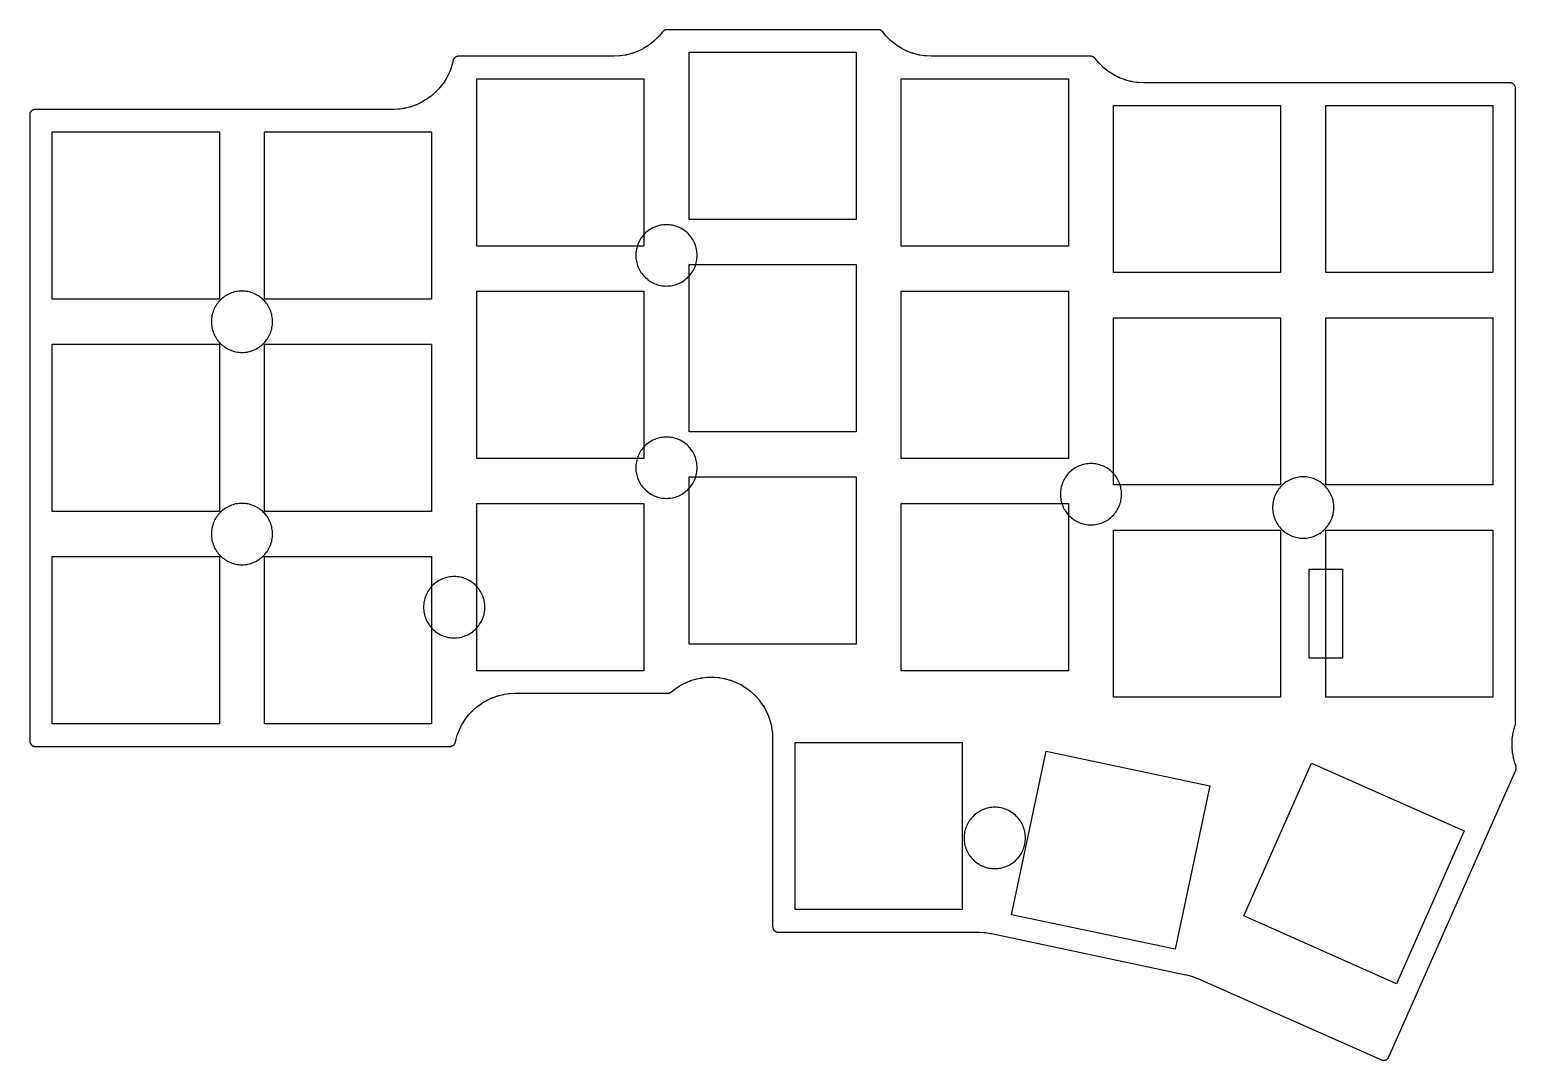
# Model space of a CAD drawing. Header units: millimetres. Extents: x 12 to 145, y -129 to -36.
import ezdxf

# ---------------------------------------------------------------- set-up
doc = ezdxf.new("R2010")
doc.units = ezdxf.units.MM
doc.layers.add('CUTOUTS', color=2, linetype='Continuous')
doc.layers.add('OUTLINE', color=1, linetype='Continuous')

msp = doc.modelspace()

# ---------------------------------------------------------------- linework, layer by layer
at = {"layer": 'CUTOUTS'}
for points in [[(86.06, -38.21), (86.06, -53.21), (71.06, -53.21), (71.06, -38.21), (86.06, -38.21)], [(67.01, -40.59), (67.01, -55.59), (52.01, -55.59), (52.01, -40.59), (67.01, -40.59)], [(105.11, -40.59), (105.11, -55.59), (90.11, -55.59), (90.11, -40.59), (105.11, -40.59)], [(124.16, -42.98), (124.16, -57.98), (109.16, -57.98), (109.16, -42.98), (124.16, -42.98)], [(143.21, -42.98), (143.21, -57.98), (128.21, -57.98), (128.21, -42.98), (143.21, -42.98)], [(28.91, -45.36), (28.91, -60.36), (13.91, -60.36), (13.91, -45.36), (28.91, -45.36)], [(47.96, -45.36), (47.96, -60.36), (32.96, -60.36), (32.96, -45.36), (47.96, -45.36)], [(71.79, -56.43), (71.78, -56.29), (71.77, -56.16), (71.76, -56.02), (71.73, -55.89), (71.71, -55.76), (71.67, -55.63), (71.63, -55.5), (71.58, -55.38), (71.52, -55.25), (71.46, -55.13), (71.4, -55.01), (71.32, -54.9), (71.25, -54.79), (71.16, -54.68), (71.08, -54.58), (70.98, -54.48), (70.88, -54.39), (70.78, -54.3), (70.68, -54.22), (70.57, -54.14), (70.45, -54.07), (70.33, -54), (70.21, -53.94), (70.09, -53.89), (69.96, -53.84), (69.84, -53.8), (69.71, -53.76), (69.57, -53.73), (69.44, -53.71), (69.31, -53.69), (69.17, -53.68), (69.04, -53.68), (68.9, -53.68), (68.77, -53.69), (68.63, -53.71), (68.5, -53.73), (68.37, -53.76), (68.24, -53.8), (68.11, -53.84), (67.99, -53.89), (67.86, -53.94), (67.74, -54), (67.62, -54.07), (67.51, -54.14), (67.4, -54.22), (67.29, -54.3), (67.19, -54.39), (67.09, -54.48), (67, -54.58), (66.91, -54.68), (66.83, -54.79), (66.75, -54.9), (66.68, -55.01), (66.61, -55.13), (66.55, -55.25), (66.5, -55.38), (66.45, -55.5), (66.41, -55.63), (66.37, -55.76), (66.34, -55.89), (66.32, -56.02), (66.3, -56.16), (66.29, -56.29), (66.29, -56.43), (66.29, -56.56), (66.3, -56.7), (66.32, -56.83), (66.34, -56.96), (66.37, -57.1), (66.41, -57.23), (66.45, -57.35), (66.5, -57.48), (66.55, -57.6), (66.61, -57.72), (66.68, -57.84), (66.75, -57.96), (66.83, -58.07), (66.91, -58.17), (67, -58.27), (67.09, -58.37), (67.19, -58.47), (67.29, -58.55), (67.4, -58.64), (67.51, -58.71), (67.62, -58.79), (67.74, -58.85), (67.86, -58.91), (67.99, -58.97), (68.11, -59.02), (68.24, -59.06), (68.37, -59.1), (68.5, -59.13), (68.63, -59.15), (68.77, -59.16), (68.9, -59.17), (69.04, -59.18), (69.17, -59.17), (69.31, -59.16), (69.44, -59.15), (69.57, -59.13), (69.71, -59.1), (69.84, -59.06), (69.96, -59.02), (70.09, -58.97), (70.21, -58.91), (70.33, -58.85), (70.45, -58.79), (70.57, -58.71), (70.68, -58.64), (70.78, -58.55), (70.88, -58.47), (70.98, -58.37), (71.08, -58.27), (71.16, -58.17), (71.25, -58.07), (71.32, -57.96), (71.4, -57.84), (71.46, -57.72), (71.52, -57.6), (71.58, -57.48), (71.63, -57.35), (71.67, -57.23), (71.71, -57.1), (71.73, -56.96), (71.76, -56.83), (71.77, -56.7), (71.78, -56.56), (71.79, -56.43)], [(86.06, -57.26), (86.06, -72.26), (71.06, -72.26), (71.06, -57.26), (86.06, -57.26)], [(33.69, -62.38), (33.68, -62.25), (33.67, -62.11), (33.66, -61.98), (33.63, -61.84), (33.61, -61.71), (33.57, -61.58), (33.53, -61.45), (33.48, -61.33), (33.42, -61.21), (33.36, -61.08), (33.3, -60.97), (33.22, -60.85), (33.15, -60.74), (33.06, -60.64), (32.98, -60.53), (32.88, -60.44), (32.78, -60.34), (32.68, -60.26), (32.58, -60.17), (32.47, -60.09), (32.35, -60.02), (32.23, -59.96), (32.11, -59.9), (31.99, -59.84), (31.86, -59.79), (31.74, -59.75), (31.61, -59.71), (31.47, -59.68), (31.34, -59.66), (31.21, -59.64), (31.07, -59.63), (30.94, -59.63), (30.8, -59.63), (30.67, -59.64), (30.53, -59.66), (30.4, -59.68), (30.27, -59.71), (30.14, -59.75), (30.01, -59.79), (29.89, -59.84), (29.76, -59.9), (29.64, -59.96), (29.52, -60.02), (29.41, -60.09), (29.3, -60.17), (29.19, -60.26), (29.09, -60.34), (28.99, -60.44), (28.9, -60.53), (28.81, -60.64), (28.73, -60.74), (28.65, -60.85), (28.58, -60.97), (28.51, -61.08), (28.45, -61.21), (28.4, -61.33), (28.35, -61.45), (28.31, -61.58), (28.27, -61.71), (28.24, -61.84), (28.22, -61.98), (28.2, -62.11), (28.19, -62.25), (28.19, -62.38), (28.19, -62.52), (28.2, -62.65), (28.22, -62.78), (28.24, -62.92), (28.27, -63.05), (28.31, -63.18), (28.35, -63.31), (28.4, -63.43), (28.45, -63.56), (28.51, -63.68), (28.58, -63.8), (28.65, -63.91), (28.73, -64.02), (28.81, -64.13), (28.9, -64.23), (28.99, -64.33), (29.09, -64.42), (29.19, -64.51), (29.3, -64.59), (29.41, -64.67), (29.52, -64.74), (29.64, -64.81), (29.76, -64.87), (29.89, -64.92), (30.01, -64.97), (30.14, -65.01), (30.27, -65.05), (30.4, -65.08), (30.53, -65.1), (30.67, -65.12), (30.8, -65.13), (30.94, -65.13), (31.07, -65.13), (31.21, -65.12), (31.34, -65.1), (31.47, -65.08), (31.61, -65.05), (31.74, -65.01), (31.86, -64.97), (31.99, -64.92), (32.11, -64.87), (32.23, -64.81), (32.35, -64.74), (32.47, -64.67), (32.58, -64.59), (32.68, -64.51), (32.78, -64.42), (32.88, -64.33), (32.98, -64.23), (33.06, -64.13), (33.15, -64.02), (33.22, -63.91), (33.3, -63.8), (33.36, -63.68), (33.42, -63.56), (33.48, -63.43), (33.53, -63.31), (33.57, -63.18), (33.61, -63.05), (33.63, -62.92), (33.66, -62.78), (33.67, -62.65), (33.68, -62.52), (33.69, -62.38)], [(67.01, -59.64), (67.01, -74.64), (52.01, -74.64), (52.01, -59.64), (67.01, -59.64)], [(105.11, -59.64), (105.11, -74.64), (90.11, -74.64), (90.11, -59.64), (105.11, -59.64)], [(124.16, -62.03), (124.16, -77.03), (109.16, -77.03), (109.16, -62.03), (124.16, -62.03)], [(143.21, -62.03), (143.21, -77.03), (128.21, -77.03), (128.21, -62.03), (143.21, -62.03)], [(28.91, -64.41), (28.91, -79.41), (13.91, -79.41), (13.91, -64.41), (28.91, -64.41)], [(47.96, -64.41), (47.96, -79.41), (32.96, -79.41), (32.96, -64.41), (47.96, -64.41)], [(71.79, -75.48), (71.78, -75.34), (71.77, -75.21), (71.76, -75.07), (71.73, -74.94), (71.71, -74.81), (71.67, -74.68), (71.63, -74.55), (71.58, -74.43), (71.52, -74.3), (71.46, -74.18), (71.4, -74.06), (71.32, -73.95), (71.25, -73.84), (71.16, -73.73), (71.08, -73.63), (70.98, -73.53), (70.88, -73.44), (70.78, -73.35), (70.68, -73.27), (70.57, -73.19), (70.45, -73.12), (70.33, -73.05), (70.21, -72.99), (70.09, -72.94), (69.96, -72.89), (69.84, -72.85), (69.71, -72.81), (69.57, -72.78), (69.44, -72.76), (69.31, -72.74), (69.17, -72.73), (69.04, -72.73), (68.9, -72.73), (68.77, -72.74), (68.63, -72.76), (68.5, -72.78), (68.37, -72.81), (68.24, -72.85), (68.11, -72.89), (67.99, -72.94), (67.86, -72.99), (67.74, -73.05), (67.62, -73.12), (67.51, -73.19), (67.4, -73.27), (67.29, -73.35), (67.19, -73.44), (67.09, -73.53), (67, -73.63), (66.91, -73.73), (66.83, -73.84), (66.75, -73.95), (66.68, -74.06), (66.61, -74.18), (66.55, -74.3), (66.5, -74.43), (66.45, -74.55), (66.41, -74.68), (66.37, -74.81), (66.34, -74.94), (66.32, -75.07), (66.3, -75.21), (66.29, -75.34), (66.29, -75.48), (66.29, -75.61), (66.3, -75.75), (66.32, -75.88), (66.34, -76.01), (66.37, -76.15), (66.41, -76.28), (66.45, -76.4), (66.5, -76.53), (66.55, -76.65), (66.61, -76.77), (66.68, -76.89), (66.75, -77.01), (66.83, -77.12), (66.91, -77.22), (67, -77.32), (67.09, -77.42), (67.19, -77.52), (67.29, -77.6), (67.4, -77.69), (67.51, -77.76), (67.62, -77.84), (67.74, -77.9), (67.86, -77.96), (67.99, -78.02), (68.11, -78.07), (68.24, -78.11), (68.37, -78.15), (68.5, -78.18), (68.63, -78.2), (68.77, -78.21), (68.9, -78.22), (69.04, -78.23), (69.17, -78.22), (69.31, -78.21), (69.44, -78.2), (69.57, -78.18), (69.71, -78.15), (69.84, -78.11), (69.96, -78.07), (70.09, -78.02), (70.21, -77.96), (70.33, -77.9), (70.45, -77.84), (70.57, -77.76), (70.68, -77.69), (70.78, -77.6), (70.88, -77.52), (70.98, -77.42), (71.08, -77.32), (71.16, -77.22), (71.25, -77.12), (71.32, -77.01), (71.4, -76.89), (71.46, -76.77), (71.52, -76.65), (71.58, -76.53), (71.63, -76.4), (71.67, -76.28), (71.71, -76.15), (71.73, -76.01), (71.76, -75.88), (71.77, -75.75), (71.78, -75.61), (71.79, -75.48)], [(109.89, -77.86), (109.88, -77.72), (109.87, -77.59), (109.86, -77.46), (109.83, -77.32), (109.81, -77.19), (109.77, -77.06), (109.73, -76.93), (109.68, -76.81), (109.62, -76.68), (109.56, -76.56), (109.5, -76.45), (109.42, -76.33), (109.35, -76.22), (109.26, -76.11), (109.18, -76.01), (109.08, -75.91), (108.98, -75.82), (108.88, -75.73), (108.78, -75.65), (108.67, -75.57), (108.55, -75.5), (108.43, -75.43), (108.31, -75.37), (108.19, -75.32), (108.06, -75.27), (107.94, -75.23), (107.81, -75.19), (107.67, -75.16), (107.54, -75.14), (107.41, -75.12), (107.27, -75.11), (107.14, -75.11), (107, -75.11), (106.87, -75.12), (106.73, -75.14), (106.6, -75.16), (106.47, -75.19), (106.34, -75.23), (106.21, -75.27), (106.09, -75.32), (105.96, -75.37), (105.84, -75.43), (105.72, -75.5), (105.61, -75.57), (105.5, -75.65), (105.39, -75.73), (105.29, -75.82), (105.19, -75.91), (105.1, -76.01), (105.01, -76.11), (104.93, -76.22), (104.85, -76.33), (104.78, -76.45), (104.71, -76.56), (104.65, -76.68), (104.6, -76.81), (104.55, -76.93), (104.51, -77.06), (104.47, -77.19), (104.44, -77.32), (104.42, -77.46), (104.4, -77.59), (104.39, -77.72), (104.39, -77.86), (104.39, -77.99), (104.4, -78.13), (104.42, -78.26), (104.44, -78.4), (104.47, -78.53), (104.51, -78.66), (104.55, -78.79), (104.6, -78.91), (104.65, -79.04), (104.71, -79.16), (104.78, -79.27), (104.85, -79.39), (104.93, -79.5), (105.01, -79.6), (105.1, -79.71), (105.19, -79.8), (105.29, -79.9), (105.39, -79.99), (105.5, -80.07), (105.61, -80.15), (105.72, -80.22), (105.84, -80.28), (105.96, -80.35), (106.09, -80.4), (106.21, -80.45), (106.34, -80.49), (106.47, -80.53), (106.6, -80.56), (106.73, -80.58), (106.87, -80.6), (107, -80.61), (107.14, -80.61), (107.27, -80.61), (107.41, -80.6), (107.54, -80.58), (107.67, -80.56), (107.81, -80.53), (107.94, -80.49), (108.06, -80.45), (108.19, -80.4), (108.31, -80.35), (108.43, -80.28), (108.55, -80.22), (108.67, -80.15), (108.78, -80.07), (108.88, -79.99), (108.98, -79.9), (109.08, -79.8), (109.18, -79.71), (109.26, -79.6), (109.35, -79.5), (109.42, -79.39), (109.5, -79.27), (109.56, -79.16), (109.62, -79.04), (109.68, -78.91), (109.73, -78.79), (109.77, -78.66), (109.81, -78.53), (109.83, -78.4), (109.86, -78.26), (109.87, -78.13), (109.88, -77.99), (109.89, -77.86)], [(86.06, -76.31), (86.06, -91.31), (71.06, -91.31), (71.06, -76.31), (86.06, -76.31)], [(128.94, -79.05), (128.93, -78.92), (128.92, -78.78), (128.91, -78.65), (128.88, -78.51), (128.86, -78.38), (128.82, -78.25), (128.78, -78.12), (128.73, -78), (128.67, -77.87), (128.61, -77.75), (128.55, -77.64), (128.47, -77.52), (128.4, -77.41), (128.31, -77.31), (128.23, -77.2), (128.13, -77.11), (128.03, -77.01), (127.93, -76.92), (127.83, -76.84), (127.72, -76.76), (127.6, -76.69), (127.48, -76.62), (127.36, -76.56), (127.24, -76.51), (127.11, -76.46), (126.99, -76.42), (126.86, -76.38), (126.72, -76.35), (126.59, -76.33), (126.46, -76.31), (126.32, -76.3), (126.19, -76.3), (126.05, -76.3), (125.92, -76.31), (125.78, -76.33), (125.65, -76.35), (125.52, -76.38), (125.39, -76.42), (125.26, -76.46), (125.14, -76.51), (125.01, -76.56), (124.89, -76.62), (124.77, -76.69), (124.66, -76.76), (124.55, -76.84), (124.44, -76.92), (124.34, -77.01), (124.24, -77.11), (124.15, -77.2), (124.06, -77.31), (123.98, -77.41), (123.9, -77.52), (123.83, -77.64), (123.76, -77.75), (123.7, -77.87), (123.65, -78), (123.6, -78.12), (123.56, -78.25), (123.52, -78.38), (123.49, -78.51), (123.47, -78.65), (123.45, -78.78), (123.44, -78.92), (123.44, -79.05), (123.44, -79.18), (123.45, -79.32), (123.47, -79.45), (123.49, -79.59), (123.52, -79.72), (123.56, -79.85), (123.6, -79.98), (123.65, -80.1), (123.7, -80.23), (123.76, -80.35), (123.83, -80.46), (123.9, -80.58), (123.98, -80.69), (124.06, -80.79), (124.15, -80.9), (124.24, -80.99), (124.34, -81.09), (124.44, -81.18), (124.55, -81.26), (124.66, -81.34), (124.77, -81.41), (124.89, -81.48), (125.01, -81.54), (125.14, -81.59), (125.26, -81.64), (125.39, -81.68), (125.52, -81.72), (125.65, -81.75), (125.78, -81.77), (125.92, -81.79), (126.05, -81.8), (126.19, -81.8), (126.32, -81.8), (126.46, -81.79), (126.59, -81.77), (126.72, -81.75), (126.86, -81.72), (126.99, -81.68), (127.11, -81.64), (127.24, -81.59), (127.36, -81.54), (127.48, -81.48), (127.6, -81.41), (127.72, -81.34), (127.83, -81.26), (127.93, -81.18), (128.03, -81.09), (128.13, -80.99), (128.23, -80.9), (128.31, -80.79), (128.4, -80.69), (128.47, -80.58), (128.55, -80.46), (128.61, -80.35), (128.67, -80.23), (128.73, -80.1), (128.78, -79.98), (128.82, -79.85), (128.86, -79.72), (128.88, -79.59), (128.91, -79.45), (128.92, -79.32), (128.93, -79.18), (128.94, -79.05)], [(33.69, -81.43), (33.68, -81.3), (33.67, -81.16), (33.66, -81.03), (33.63, -80.89), (33.61, -80.76), (33.57, -80.63), (33.53, -80.5), (33.48, -80.38), (33.42, -80.26), (33.36, -80.13), (33.3, -80.02), (33.22, -79.9), (33.15, -79.79), (33.06, -79.69), (32.98, -79.58), (32.88, -79.49), (32.78, -79.39), (32.68, -79.31), (32.58, -79.22), (32.47, -79.14), (32.35, -79.07), (32.23, -79.01), (32.11, -78.95), (31.99, -78.89), (31.86, -78.84), (31.74, -78.8), (31.61, -78.76), (31.47, -78.73), (31.34, -78.71), (31.21, -78.69), (31.07, -78.68), (30.94, -78.68), (30.8, -78.68), (30.67, -78.69), (30.53, -78.71), (30.4, -78.73), (30.27, -78.76), (30.14, -78.8), (30.01, -78.84), (29.89, -78.89), (29.76, -78.95), (29.64, -79.01), (29.52, -79.07), (29.41, -79.14), (29.3, -79.22), (29.19, -79.31), (29.09, -79.39), (28.99, -79.49), (28.9, -79.58), (28.81, -79.69), (28.73, -79.79), (28.65, -79.9), (28.58, -80.02), (28.51, -80.13), (28.45, -80.26), (28.4, -80.38), (28.35, -80.5), (28.31, -80.63), (28.27, -80.76), (28.24, -80.89), (28.22, -81.03), (28.2, -81.16), (28.19, -81.3), (28.19, -81.43), (28.19, -81.57), (28.2, -81.7), (28.22, -81.83), (28.24, -81.97), (28.27, -82.1), (28.31, -82.23), (28.35, -82.36), (28.4, -82.48), (28.45, -82.61), (28.51, -82.73), (28.58, -82.85), (28.65, -82.96), (28.73, -83.07), (28.81, -83.18), (28.9, -83.28), (28.99, -83.38), (29.09, -83.47), (29.19, -83.56), (29.3, -83.64), (29.41, -83.72), (29.52, -83.79), (29.64, -83.86), (29.76, -83.92), (29.89, -83.97), (30.01, -84.02), (30.14, -84.06), (30.27, -84.1), (30.4, -84.13), (30.53, -84.15), (30.67, -84.17), (30.8, -84.18), (30.94, -84.18), (31.07, -84.18), (31.21, -84.17), (31.34, -84.15), (31.47, -84.13), (31.61, -84.1), (31.74, -84.06), (31.86, -84.02), (31.99, -83.97), (32.11, -83.92), (32.23, -83.86), (32.35, -83.79), (32.47, -83.72), (32.58, -83.64), (32.68, -83.56), (32.78, -83.47), (32.88, -83.38), (32.98, -83.28), (33.06, -83.18), (33.15, -83.07), (33.22, -82.96), (33.3, -82.85), (33.36, -82.73), (33.42, -82.61), (33.48, -82.48), (33.53, -82.36), (33.57, -82.23), (33.61, -82.1), (33.63, -81.97), (33.66, -81.83), (33.67, -81.7), (33.68, -81.57), (33.69, -81.43)], [(67.01, -78.69), (67.01, -93.69), (52.01, -93.69), (52.01, -78.69), (67.01, -78.69)], [(105.11, -78.69), (105.11, -93.69), (90.11, -93.69), (90.11, -78.69), (105.11, -78.69)], [(124.16, -81.08), (124.16, -96.08), (109.16, -96.08), (109.16, -81.08), (124.16, -81.08)], [(143.21, -81.08), (143.21, -96.08), (128.21, -96.08), (128.21, -81.08), (143.21, -81.08)], [(28.91, -83.46), (28.91, -98.46), (13.91, -98.46), (13.91, -83.46), (28.91, -83.46)], [(47.96, -83.46), (47.96, -98.46), (32.96, -98.46), (32.96, -83.46), (47.96, -83.46)], [(52.74, -88), (52.73, -87.87), (52.72, -87.73), (52.71, -87.6), (52.68, -87.46), (52.66, -87.33), (52.62, -87.2), (52.58, -87.07), (52.53, -86.95), (52.47, -86.82), (52.41, -86.7), (52.35, -86.59), (52.27, -86.47), (52.2, -86.36), (52.11, -86.26), (52.03, -86.15), (51.93, -86.06), (51.83, -85.96), (51.73, -85.87), (51.63, -85.79), (51.52, -85.71), (51.4, -85.64), (51.28, -85.57), (51.16, -85.51), (51.04, -85.46), (50.91, -85.41), (50.79, -85.37), (50.66, -85.33), (50.52, -85.3), (50.39, -85.28), (50.26, -85.26), (50.12, -85.25), (49.99, -85.25), (49.85, -85.25), (49.72, -85.26), (49.58, -85.28), (49.45, -85.3), (49.32, -85.33), (49.19, -85.37), (49.06, -85.41), (48.94, -85.46), (48.81, -85.51), (48.69, -85.57), (48.57, -85.64), (48.46, -85.71), (48.35, -85.79), (48.24, -85.87), (48.14, -85.96), (48.04, -86.06), (47.95, -86.15), (47.86, -86.26), (47.78, -86.36), (47.7, -86.47), (47.63, -86.59), (47.56, -86.7), (47.5, -86.82), (47.45, -86.95), (47.4, -87.07), (47.36, -87.2), (47.32, -87.33), (47.29, -87.46), (47.27, -87.6), (47.25, -87.73), (47.24, -87.87), (47.24, -88), (47.24, -88.13), (47.25, -88.27), (47.27, -88.4), (47.29, -88.54), (47.32, -88.67), (47.36, -88.8), (47.4, -88.93), (47.45, -89.05), (47.5, -89.18), (47.56, -89.3), (47.63, -89.41), (47.7, -89.53), (47.78, -89.64), (47.86, -89.74), (47.95, -89.85), (48.04, -89.94), (48.14, -90.04), (48.24, -90.13), (48.35, -90.21), (48.46, -90.29), (48.57, -90.36), (48.69, -90.43), (48.81, -90.49), (48.94, -90.54), (49.06, -90.59), (49.19, -90.63), (49.32, -90.67), (49.45, -90.7), (49.58, -90.72), (49.72, -90.74), (49.85, -90.75), (49.99, -90.75), (50.12, -90.75), (50.26, -90.74), (50.39, -90.72), (50.52, -90.7), (50.66, -90.67), (50.79, -90.63), (50.91, -90.59), (51.04, -90.54), (51.16, -90.49), (51.28, -90.43), (51.4, -90.36), (51.52, -90.29), (51.63, -90.21), (51.73, -90.13), (51.83, -90.04), (51.93, -89.94), (52.03, -89.85), (52.11, -89.74), (52.2, -89.64), (52.27, -89.53), (52.35, -89.41), (52.41, -89.3), (52.47, -89.18), (52.53, -89.05), (52.58, -88.93), (52.62, -88.8), (52.66, -88.67), (52.68, -88.54), (52.71, -88.4), (52.72, -88.27), (52.73, -88.13), (52.74, -88)], [(129.71, -84.58), (129.71, -92.58), (126.71, -92.58), (126.71, -84.58), (129.71, -84.58)], [(95.59, -100.12), (95.59, -115.12), (80.59, -115.12), (80.59, -100.12), (95.59, -100.12)], [(117.79, -104.02), (114.69, -118.69), (100.01, -115.59), (103.12, -100.91), (117.79, -104.02)], [(126.92, -101.99), (140.64, -108.06), (134.57, -121.78), (120.85, -115.7), (126.92, -101.99)], [(101.25, -108.7), (101.25, -108.57), (101.24, -108.43), (101.22, -108.3), (101.2, -108.16), (101.17, -108.03), (101.13, -107.9), (101.09, -107.77), (101.04, -107.65), (100.99, -107.52), (100.93, -107.4), (100.86, -107.29), (100.79, -107.17), (100.71, -107.06), (100.63, -106.96), (100.54, -106.85), (100.44, -106.76), (100.35, -106.66), (100.24, -106.57), (100.14, -106.49), (100.03, -106.41), (99.91, -106.34), (99.8, -106.27), (99.68, -106.21), (99.55, -106.16), (99.43, -106.11), (99.3, -106.07), (99.17, -106.03), (99.04, -106), (98.9, -105.98), (98.77, -105.96), (98.63, -105.95), (98.5, -105.95), (98.37, -105.95), (98.23, -105.96), (98.1, -105.98), (97.96, -106), (97.83, -106.03), (97.7, -106.07), (97.57, -106.11), (97.45, -106.16), (97.32, -106.21), (97.2, -106.27), (97.09, -106.34), (96.97, -106.41), (96.86, -106.49), (96.76, -106.57), (96.65, -106.66), (96.56, -106.76), (96.46, -106.85), (96.37, -106.96), (96.29, -107.06), (96.21, -107.17), (96.14, -107.29), (96.07, -107.4), (96.01, -107.52), (95.96, -107.65), (95.91, -107.77), (95.87, -107.9), (95.83, -108.03), (95.8, -108.16), (95.78, -108.3), (95.76, -108.43), (95.75, -108.57), (95.75, -108.7), (95.75, -108.83), (95.76, -108.97), (95.78, -109.1), (95.8, -109.24), (95.83, -109.37), (95.87, -109.5), (95.91, -109.63), (95.96, -109.75), (96.01, -109.88), (96.07, -110), (96.14, -110.11), (96.21, -110.23), (96.29, -110.34), (96.37, -110.44), (96.46, -110.55), (96.56, -110.64), (96.65, -110.74), (96.76, -110.83), (96.86, -110.91), (96.97, -110.99), (97.09, -111.06), (97.2, -111.13), (97.32, -111.19), (97.45, -111.24), (97.57, -111.29), (97.7, -111.33), (97.83, -111.37), (97.96, -111.4), (98.1, -111.42), (98.23, -111.44), (98.37, -111.45), (98.5, -111.45), (98.63, -111.45), (98.77, -111.44), (98.9, -111.42), (99.04, -111.4), (99.17, -111.37), (99.3, -111.33), (99.43, -111.29), (99.55, -111.24), (99.68, -111.19), (99.8, -111.13), (99.91, -111.06), (100.03, -110.99), (100.14, -110.91), (100.24, -110.83), (100.35, -110.74), (100.44, -110.64), (100.54, -110.55), (100.63, -110.44), (100.71, -110.34), (100.79, -110.23), (100.86, -110.11), (100.93, -110), (100.99, -109.88), (101.04, -109.75), (101.09, -109.63), (101.13, -109.5), (101.17, -109.37), (101.2, -109.24), (101.22, -109.1), (101.24, -108.97), (101.25, -108.83), (101.25, -108.7)]]:
    msp.add_lwpolyline(points, close=True, dxfattribs=at)
at = {"layer": 'OUTLINE'}
msp.add_lwpolyline([(12.35, -43.33), (12.33, -43.34), (12.3, -43.34), (12.28, -43.34), (12.25, -43.35), (12.24, -43.36), (12.2, -43.37), (12.19, -43.37), (12.16, -43.39), (12.15, -43.39), (12.12, -43.41), (12.1, -43.42), (12.08, -43.44), (12.07, -43.45), (12.04, -43.47), (12.03, -43.48), (12.01, -43.51), (12, -43.52), (11.98, -43.55), (11.97, -43.56), (11.95, -43.59), (11.94, -43.6), (11.93, -43.63), (11.92, -43.65), (11.91, -43.68), (11.91, -43.69), (11.9, -43.73), (11.9, -43.74), (11.89, -43.78), (11.89, -43.79), (11.89, -43.84), (11.89, -43.85), (11.89, -99.97), (11.89, -99.97), (11.89, -100.02), (11.89, -100.04), (11.9, -100.07), (11.9, -100.09), (11.91, -100.12), (11.91, -100.13), (11.92, -100.17), (11.93, -100.18), (11.94, -100.21), (11.95, -100.22), (11.97, -100.25), (11.98, -100.26), (12, -100.29), (12.01, -100.3), (12.03, -100.33), (12.04, -100.34), (12.07, -100.36), (12.08, -100.37), (12.1, -100.39), (12.12, -100.4), (12.15, -100.42), (12.16, -100.42), (12.19, -100.44), (12.2, -100.45), (12.24, -100.46), (12.25, -100.46), (12.28, -100.47), (12.3, -100.47), (12.33, -100.48), (12.35, -100.48), (12.4, -100.48), (12.4, -100.48), (49.59, -100.48), (49.6, -100.48), (49.65, -100.48), (49.67, -100.48), (49.7, -100.47), (49.71, -100.47), (49.75, -100.46), (49.76, -100.46), (49.79, -100.44), (49.81, -100.44), (49.84, -100.42), (49.85, -100.42), (49.88, -100.4), (49.89, -100.39), (49.92, -100.37), (49.93, -100.36), (49.96, -100.34), (49.97, -100.33), (49.99, -100.3), (50, -100.29), (50.02, -100.26), (50.03, -100.25), (50.05, -100.22), (50.05, -100.21), (50.07, -100.18), (50.07, -100.16), (50.09, -100.13), (50.09, -100.12), (50.1, -100.07), (50.1, -100.06), (50.12, -99.98), (50.12, -99.97), (50.13, -99.93), (50.13, -99.92), (50.13, -99.91), (50.14, -99.9), (50.15, -99.86), (50.15, -99.85), (50.26, -99.48), (50.26, -99.47), (50.28, -99.43), (50.28, -99.42), (50.28, -99.41), (50.29, -99.4), (50.3, -99.36), (50.3, -99.35), (50.45, -98.99), (50.45, -98.98), (50.47, -98.94), (50.47, -98.93), (50.48, -98.92), (50.48, -98.91), (50.5, -98.88), (50.51, -98.87), (50.68, -98.52), (50.69, -98.51), (50.71, -98.48), (50.71, -98.47), (50.72, -98.46), (50.72, -98.45), (50.74, -98.42), (50.75, -98.41), (50.96, -98.08), (50.97, -98.07), (50.99, -98.04), (51, -98.03), (51, -98.02), (51.01, -98.01), (51.03, -97.98), (51.04, -97.97), (51.28, -97.67), (51.29, -97.66), (51.31, -97.63), (51.32, -97.62), (51.33, -97.61), (51.33, -97.6), (51.36, -97.57), (51.37, -97.57), (51.64, -97.28), (51.65, -97.27), (51.67, -97.25), (51.68, -97.24), (51.69, -97.23), (51.7, -97.22), (51.72, -97.2), (51.73, -97.19), (52.03, -96.94), (52.04, -96.93), (52.07, -96.9), (52.08, -96.9), (52.08, -96.89), (52.09, -96.88), (52.12, -96.86), (52.13, -96.85), (52.45, -96.63), (52.46, -96.62), (52.49, -96.6), (52.5, -96.59), (52.51, -96.59), (52.52, -96.58), (52.55, -96.56), (52.56, -96.56), (52.9, -96.36), (52.91, -96.36), (52.94, -96.34), (52.95, -96.33), (52.96, -96.33), (52.97, -96.32), (53.01, -96.31), (53.02, -96.3), (53.37, -96.14), (53.38, -96.13), (53.42, -96.12), (53.43, -96.11), (53.44, -96.11), (53.45, -96.11), (53.49, -96.09), (53.5, -96.09), (53.86, -95.96), (53.88, -95.96), (53.91, -95.95), (53.92, -95.94), (53.93, -95.94), (53.94, -95.94), (53.98, -95.93), (53.99, -95.92), (54.37, -95.83), (54.38, -95.83), (54.42, -95.82), (54.43, -95.82), (54.44, -95.82), (54.45, -95.82), (54.49, -95.81), (54.5, -95.81), (54.89, -95.75), (54.9, -95.75), (54.94, -95.75), (54.95, -95.75), (54.96, -95.74), (54.97, -95.74), (55.01, -95.74), (55.02, -95.74), (55.43, -95.72), (55.44, -95.72), (55.46, -95.72), (55.46, -95.72), (55.47, -95.72), (55.47, -95.72), (55.49, -95.72), (55.5, -95.72), (69.14, -95.72), (69.14, -95.72), (69.19, -95.72), (69.21, -95.71), (69.24, -95.71), (69.26, -95.71), (69.29, -95.7), (69.3, -95.69), (69.34, -95.68), (69.35, -95.68), (69.38, -95.66), (69.39, -95.66), (69.42, -95.64), (69.44, -95.63), (69.48, -95.6), (69.48, -95.59), (69.72, -95.4), (69.73, -95.39), (69.76, -95.36), (69.77, -95.36), (69.78, -95.35), (69.79, -95.34), (69.82, -95.32), (69.83, -95.31), (70.16, -95.1), (70.17, -95.09), (70.2, -95.07), (70.21, -95.06), (70.22, -95.06), (70.23, -95.05), (70.26, -95.03), (70.27, -95.03), (70.62, -94.84), (70.63, -94.83), (70.67, -94.81), (70.68, -94.81), (70.69, -94.81), (70.7, -94.8), (70.73, -94.78), (70.74, -94.78), (71.11, -94.63), (71.12, -94.62), (71.15, -94.61), (71.16, -94.6), (71.17, -94.6), (71.18, -94.6), (71.22, -94.58), (71.23, -94.58), (71.61, -94.46), (71.62, -94.46), (71.66, -94.45), (71.67, -94.44), (71.68, -94.44), (71.69, -94.44), (71.73, -94.43), (71.74, -94.43), (72.12, -94.35), (72.13, -94.34), (72.17, -94.34), (72.18, -94.34), (72.19, -94.33), (72.21, -94.33), (72.24, -94.33), (72.26, -94.33), (72.65, -94.28), (72.66, -94.28), (72.7, -94.28), (72.71, -94.28), (72.72, -94.28), (72.73, -94.28), (72.77, -94.27), (72.78, -94.27), (73.18, -94.27), (73.19, -94.27), (73.23, -94.27), (73.24, -94.27), (73.25, -94.27), (73.26, -94.27), (73.3, -94.27), (73.31, -94.27), (73.7, -94.3), (73.71, -94.3), (73.75, -94.31), (73.76, -94.31), (73.77, -94.31), (73.79, -94.31), (73.82, -94.32), (73.84, -94.32), (74.22, -94.39), (74.24, -94.39), (74.27, -94.4), (74.28, -94.4), (74.29, -94.4), (74.31, -94.41), (74.34, -94.42), (74.35, -94.42), (74.73, -94.53), (74.75, -94.53), (74.78, -94.54), (74.79, -94.54), (74.8, -94.55), (74.81, -94.55), (74.85, -94.56), (74.86, -94.57), (75.23, -94.71), (75.24, -94.72), (75.28, -94.73), (75.29, -94.73), (75.3, -94.74), (75.31, -94.74), (75.34, -94.76), (75.35, -94.77), (75.7, -94.94), (75.71, -94.95), (75.75, -94.97), (75.76, -94.97), (75.77, -94.98), (75.78, -94.98), (75.81, -95), (75.82, -95.01), (76.15, -95.22), (76.16, -95.22), (76.2, -95.25), (76.21, -95.25), (76.21, -95.26), (76.22, -95.26), (76.26, -95.29), (76.26, -95.29), (76.58, -95.54), (76.59, -95.54), (76.62, -95.57), (76.62, -95.57), (76.63, -95.58), (76.64, -95.59), (76.67, -95.61), (76.68, -95.62), (76.97, -95.89), (76.97, -95.9), (77, -95.93), (77.01, -95.94), (77.02, -95.94), (77.03, -95.95), (77.05, -95.98), (77.06, -95.99), (77.32, -96.28), (77.33, -96.29), (77.35, -96.32), (77.36, -96.33), (77.37, -96.34), (77.37, -96.35), (77.4, -96.38), (77.4, -96.39), (77.63, -96.71), (77.64, -96.72), (77.66, -96.75), (77.67, -96.76), (77.67, -96.77), (77.68, -96.78), (77.7, -96.81), (77.71, -96.82), (77.91, -97.16), (77.91, -97.17), (77.93, -97.21), (77.94, -97.22), (77.94, -97.23), (77.95, -97.24), (77.96, -97.27), (77.97, -97.28), (78.13, -97.64), (78.14, -97.65), (78.15, -97.69), (78.16, -97.7), (78.16, -97.71), (78.17, -97.72), (78.18, -97.75), (78.18, -97.76), (78.31, -98.14), (78.32, -98.15), (78.33, -98.18), (78.33, -98.2), (78.34, -98.2), (78.34, -98.22), (78.35, -98.25), (78.35, -98.26), (78.45, -98.65), (78.45, -98.66), (78.46, -98.7), (78.46, -98.71), (78.46, -98.72), (78.46, -98.73), (78.47, -98.77), (78.47, -98.78), (78.53, -99.17), (78.53, -99.18), (78.53, -99.22), (78.54, -99.23), (78.54, -99.24), (78.54, -99.25), (78.54, -99.29), (78.54, -99.3), (78.56, -99.72), (78.56, -99.72), (78.56, -99.74), (78.56, -99.75), (78.56, -99.75), (78.56, -99.76), (78.56, -99.78), (78.56, -99.79), (78.56, -116.63), (78.56, -116.64), (78.57, -116.69), (78.57, -116.71), (78.57, -116.74), (78.57, -116.75), (78.58, -116.79), (78.59, -116.8), (78.6, -116.83), (78.6, -116.85), (78.62, -116.88), (78.63, -116.89), (78.64, -116.92), (78.65, -116.93), (78.67, -116.96), (78.68, -116.97), (78.7, -117), (78.71, -117.01), (78.74, -117.03), (78.75, -117.04), (78.78, -117.06), (78.79, -117.07), (78.82, -117.09), (78.83, -117.09), (78.86, -117.11), (78.88, -117.11), (78.91, -117.13), (78.92, -117.13), (78.96, -117.14), (78.97, -117.14), (79.01, -117.15), (79.02, -117.15), (79.07, -117.15), (79.08, -117.15), (97.01, -117.15), (97.02, -117.15), (97.04, -117.15), (97.05, -117.15), (97.05, -117.15), (97.06, -117.15), (97.08, -117.15), (97.09, -117.15), (97.54, -117.18), (97.55, -117.18), (97.59, -117.18), (97.6, -117.18), (97.61, -117.18), (97.63, -117.18), (97.67, -117.19), (97.68, -117.19), (98.13, -117.26), (98.13, -117.26), (98.15, -117.27), (98.16, -117.27), (98.16, -117.27), (98.17, -117.27), (98.19, -117.27), (98.2, -117.27), (115.66, -120.97), (115.67, -120.97), (115.69, -120.97), (115.7, -120.97), (115.7, -120.98), (115.71, -120.98), (115.73, -120.98), (115.74, -120.98), (116.17, -121.1), (116.18, -121.1), (116.22, -121.12), (116.24, -121.12), (116.25, -121.12), (116.26, -121.13), (116.3, -121.14), (116.31, -121.15), (116.73, -121.31), (116.74, -121.31), (116.76, -121.32), (116.76, -121.32), (116.77, -121.32), (116.77, -121.32), (116.79, -121.33), (116.8, -121.33), (133.2, -128.59), (133.2, -128.6), (133.25, -128.62), (133.27, -128.62), (133.3, -128.63), (133.31, -128.63), (133.35, -128.64), (133.36, -128.64), (133.4, -128.64), (133.41, -128.64), (133.44, -128.64), (133.46, -128.64), (133.49, -128.64), (133.51, -128.63), (133.54, -128.63), (133.56, -128.62), (133.59, -128.61), (133.6, -128.61), (133.63, -128.59), (133.65, -128.59), (133.68, -128.57), (133.69, -128.56), (133.72, -128.54), (133.73, -128.53), (133.75, -128.51), (133.76, -128.5), (133.79, -128.47), (133.8, -128.46), (133.82, -128.44), (133.83, -128.42), (133.85, -128.4), (133.85, -128.38), (133.88, -128.34), (133.88, -128.33), (145.26, -102.62), (145.26, -102.62), (145.28, -102.57), (145.29, -102.56), (145.29, -102.52), (145.3, -102.51), (145.3, -102.48), (145.31, -102.46), (145.31, -102.43), (145.31, -102.41), (145.31, -102.38), (145.31, -102.36), (145.3, -102.33), (145.3, -102.31), (145.29, -102.28), (145.29, -102.27), (145.27, -102.22), (145.27, -102.21), (145.23, -102.12), (145.23, -102.11), (145.22, -102.08), (145.21, -102.06), (145.21, -102.05), (145.21, -102.04), (145.2, -102.01), (145.19, -102), (145.09, -101.62), (145.08, -101.61), (145.07, -101.57), (145.07, -101.56), (145.07, -101.55), (145.07, -101.54), (145.06, -101.5), (145.06, -101.49), (144.99, -101.11), (144.98, -101.1), (144.98, -101.06), (144.98, -101.05), (144.98, -101.04), (144.97, -101.02), (144.97, -100.99), (144.97, -100.98), (144.94, -100.59), (144.94, -100.57), (144.93, -100.54), (144.93, -100.52), (144.93, -100.52), (144.93, -100.5), (144.93, -100.47), (144.93, -100.45), (144.94, -100.06), (144.94, -100.05), (144.94, -100.01), (144.94, -100), (144.94, -99.99), (144.94, -99.98), (144.94, -99.94), (144.94, -99.93), (144.98, -99.54), (144.99, -99.53), (144.99, -99.49), (144.99, -99.48), (144.99, -99.47), (145, -99.46), (145, -99.42), (145, -99.41), (145.08, -99.03), (145.08, -99.02), (145.09, -98.98), (145.1, -98.97), (145.1, -98.96), (145.1, -98.95), (145.11, -98.91), (145.12, -98.9), (145.21, -98.59), (145.21, -98.58), (145.23, -98.53), (145.23, -98.51), (145.23, -98.48), (145.23, -98.47), (145.24, -98.42), (145.24, -98.41), (145.24, -41.47), (145.24, -41.46), (145.23, -41.41), (145.23, -41.39), (145.23, -41.36), (145.23, -41.35), (145.22, -41.31), (145.21, -41.3), (145.2, -41.27), (145.2, -41.25), (145.18, -41.22), (145.17, -41.21), (145.16, -41.18), (145.15, -41.17), (145.13, -41.14), (145.12, -41.13), (145.1, -41.1), (145.09, -41.09), (145.06, -41.07), (145.05, -41.06), (145.02, -41.04), (145.01, -41.03), (144.98, -41.01), (144.97, -41.01), (144.94, -40.99), (144.92, -40.99), (144.89, -40.97), (144.88, -40.97), (144.84, -40.96), (144.83, -40.96), (144.79, -40.95), (144.78, -40.95), (144.73, -40.95), (144.72, -40.95), (111.91, -40.95), (111.91, -40.95), (111.89, -40.95), (111.88, -40.95), (111.87, -40.95), (111.87, -40.95), (111.85, -40.95), (111.84, -40.95), (111.4, -40.93), (111.38, -40.92), (111.34, -40.92), (111.33, -40.92), (111.32, -40.92), (111.31, -40.92), (111.27, -40.91), (111.25, -40.91), (110.84, -40.85), (110.82, -40.84), (110.78, -40.84), (110.77, -40.83), (110.76, -40.83), (110.75, -40.83), (110.71, -40.82), (110.69, -40.82), (110.29, -40.71), (110.27, -40.7), (110.23, -40.69), (110.22, -40.69), (110.21, -40.69), (110.2, -40.68), (110.16, -40.67), (110.15, -40.66), (109.75, -40.52), (109.74, -40.51), (109.7, -40.49), (109.69, -40.49), (109.68, -40.49), (109.67, -40.48), (109.63, -40.46), (109.62, -40.46), (109.24, -40.27), (109.23, -40.26), (109.2, -40.24), (109.18, -40.24), (109.18, -40.23), (109.16, -40.23), (109.13, -40.2), (109.12, -40.2), (108.76, -39.97), (108.75, -39.96), (108.72, -39.94), (108.71, -39.93), (108.7, -39.93), (108.69, -39.92), (108.65, -39.89), (108.64, -39.89), (108.31, -39.62), (108.3, -39.62), (108.27, -39.59), (108.26, -39.58), (108.25, -39.57), (108.24, -39.57), (108.21, -39.54), (108.2, -39.53), (107.9, -39.23), (107.89, -39.23), (107.86, -39.2), (107.86, -39.19), (107.85, -39.18), (107.84, -39.17), (107.81, -39.14), (107.8, -39.13), (107.51, -38.77), (107.48, -38.74), (107.47, -38.72), (107.44, -38.7), (107.43, -38.69), (107.4, -38.67), (107.39, -38.66), (107.36, -38.64), (107.35, -38.63), (107.31, -38.61), (107.3, -38.61), (107.27, -38.6), (107.25, -38.59), (107.22, -38.58), (107.2, -38.58), (107.16, -38.57), (107.15, -38.57), (107.1, -38.57), (107.09, -38.57), (92.86, -38.57), (92.86, -38.57), (92.84, -38.57), (92.83, -38.57), (92.82, -38.57), (92.82, -38.57), (92.8, -38.57), (92.79, -38.57), (92.35, -38.54), (92.33, -38.54), (92.29, -38.54), (92.28, -38.54), (92.27, -38.54), (92.26, -38.54), (92.22, -38.53), (92.2, -38.53), (91.79, -38.46), (91.77, -38.46), (91.73, -38.45), (91.72, -38.45), (91.71, -38.45), (91.7, -38.45), (91.66, -38.44), (91.64, -38.43), (91.24, -38.33), (91.22, -38.32), (91.18, -38.31), (91.17, -38.31), (91.16, -38.31), (91.15, -38.3), (91.11, -38.29), (91.1, -38.28), (90.7, -38.13), (90.69, -38.13), (90.65, -38.11), (90.64, -38.11), (90.63, -38.1), (90.62, -38.1), (90.58, -38.08), (90.57, -38.08), (90.19, -37.89), (90.18, -37.88), (90.15, -37.86), (90.13, -37.86), (90.13, -37.85), (90.11, -37.84), (90.08, -37.82), (90.07, -37.82), (89.71, -37.59), (89.7, -37.58), (89.67, -37.56), (89.66, -37.55), (89.65, -37.55), (89.64, -37.54), (89.6, -37.51), (89.59, -37.51), (89.26, -37.24), (89.25, -37.24), (89.22, -37.21), (89.21, -37.2), (89.2, -37.19), (89.19, -37.18), (89.16, -37.16), (89.15, -37.15), (88.85, -36.85), (88.84, -36.84), (88.81, -36.81), (88.81, -36.81), (88.8, -36.8), (88.79, -36.79), (88.76, -36.76), (88.75, -36.75), (88.46, -36.39), (88.43, -36.35), (88.42, -36.34), (88.39, -36.32), (88.38, -36.31), (88.35, -36.29), (88.34, -36.28), (88.31, -36.26), (88.3, -36.25), (88.26, -36.23), (88.25, -36.23), (88.22, -36.21), (88.2, -36.21), (88.17, -36.2), (88.15, -36.2), (88.11, -36.19), (88.1, -36.19), (88.05, -36.19), (88.04, -36.19), (69.09, -36.19), (69.08, -36.19), (69.03, -36.19), (69.01, -36.19), (68.97, -36.2), (68.96, -36.2), (68.92, -36.21), (68.91, -36.21), (68.88, -36.23), (68.86, -36.23), (68.83, -36.25), (68.82, -36.26), (68.79, -36.28), (68.77, -36.29), (68.75, -36.31), (68.73, -36.32), (68.71, -36.34), (68.7, -36.35), (68.67, -36.39), (68.37, -36.75), (68.36, -36.76), (68.33, -36.79), (68.33, -36.8), (68.32, -36.81), (68.31, -36.81), (68.28, -36.84), (68.27, -36.85), (67.97, -37.15), (67.96, -37.16), (67.93, -37.18), (67.92, -37.19), (67.91, -37.2), (67.9, -37.21), (67.87, -37.24), (67.86, -37.24), (67.53, -37.51), (67.52, -37.51), (67.49, -37.54), (67.48, -37.55), (67.47, -37.55), (67.46, -37.56), (67.42, -37.58), (67.41, -37.59), (67.06, -37.82), (67.05, -37.82), (67.01, -37.84), (67, -37.85), (66.99, -37.86), (66.98, -37.86), (66.94, -37.88), (66.93, -37.89), (66.55, -38.08), (66.54, -38.08), (66.5, -38.1), (66.49, -38.1), (66.48, -38.11), (66.47, -38.11), (66.43, -38.13), (66.42, -38.13), (66.03, -38.28), (66.01, -38.29), (65.98, -38.3), (65.96, -38.31), (65.95, -38.31), (65.94, -38.31), (65.9, -38.32), (65.89, -38.33), (65.48, -38.43), (65.47, -38.44), (65.43, -38.45), (65.42, -38.45), (65.41, -38.45), (65.39, -38.45), (65.35, -38.46), (65.34, -38.46), (64.92, -38.53), (64.91, -38.53), (64.87, -38.54), (64.86, -38.54), (64.85, -38.54), (64.83, -38.54), (64.79, -38.54), (64.78, -38.54), (64.33, -38.57), (64.33, -38.57), (64.31, -38.57), (64.3, -38.57), (64.3, -38.57), (64.29, -38.57), (64.27, -38.57), (64.26, -38.57), (50.38, -38.57), (50.37, -38.57), (50.32, -38.57), (50.31, -38.57), (50.27, -38.58), (50.26, -38.58), (50.23, -38.59), (50.21, -38.59), (50.18, -38.61), (50.17, -38.61), (50.14, -38.63), (50.12, -38.63), (50.09, -38.65), (50.08, -38.66), (50.05, -38.68), (50.04, -38.69), (50.02, -38.71), (50.01, -38.72), (49.98, -38.75), (49.97, -38.76), (49.95, -38.79), (49.95, -38.8), (49.93, -38.83), (49.92, -38.84), (49.91, -38.87), (49.9, -38.89), (49.89, -38.92), (49.88, -38.93), (49.87, -38.98), (49.87, -38.99), (49.86, -39.07), (49.85, -39.08), (49.85, -39.12), (49.84, -39.13), (49.84, -39.14), (49.84, -39.15), (49.83, -39.19), (49.82, -39.2), (49.71, -39.57), (49.71, -39.58), (49.7, -39.62), (49.69, -39.63), (49.69, -39.64), (49.69, -39.65), (49.67, -39.69), (49.67, -39.7), (49.52, -40.06), (49.52, -40.07), (49.51, -40.11), (49.5, -40.12), (49.5, -40.13), (49.49, -40.14), (49.47, -40.17), (49.47, -40.18), (49.29, -40.53), (49.28, -40.54), (49.27, -40.57), (49.26, -40.58), (49.26, -40.59), (49.25, -40.6), (49.23, -40.63), (49.22, -40.64), (49.01, -40.97), (49.01, -40.98), (48.98, -41.01), (48.98, -41.02), (48.97, -41.03), (48.97, -41.04), (48.94, -41.07), (48.94, -41.08), (48.69, -41.38), (48.69, -41.39), (48.66, -41.42), (48.66, -41.43), (48.65, -41.44), (48.64, -41.45), (48.62, -41.48), (48.61, -41.48), (48.34, -41.77), (48.33, -41.78), (48.3, -41.8), (48.29, -41.81), (48.29, -41.82), (48.28, -41.83), (48.25, -41.85), (48.24, -41.86), (47.95, -42.11), (47.94, -42.12), (47.91, -42.15), (47.9, -42.15), (47.89, -42.16), (47.88, -42.17), (47.85, -42.19), (47.84, -42.2), (47.52, -42.42), (47.51, -42.43), (47.48, -42.45), (47.47, -42.46), (47.47, -42.46), (47.46, -42.47), (47.42, -42.49), (47.41, -42.49), (47.08, -42.69), (47.06, -42.69), (47.03, -42.71), (47.02, -42.72), (47.01, -42.72), (47, -42.73), (46.97, -42.74), (46.96, -42.75), (46.6, -42.91), (46.59, -42.92), (46.56, -42.93), (46.55, -42.94), (46.54, -42.94), (46.53, -42.94), (46.49, -42.96), (46.48, -42.96), (46.11, -43.09), (46.1, -43.09), (46.06, -43.1), (46.05, -43.11), (46.04, -43.11), (46.03, -43.11), (45.99, -43.12), (45.98, -43.13), (45.6, -43.22), (45.59, -43.22), (45.56, -43.23), (45.54, -43.23), (45.53, -43.23), (45.52, -43.23), (45.48, -43.24), (45.47, -43.24), (45.09, -43.3), (45.08, -43.3), (45.04, -43.3), (45.03, -43.3), (45.02, -43.31), (45, -43.31), (44.97, -43.31), (44.95, -43.31), (44.54, -43.33), (44.54, -43.33), (44.52, -43.33), (44.51, -43.33), (44.51, -43.33), (44.5, -43.33), (44.48, -43.33), (44.48, -43.33), (12.4, -43.33), (12.4, -43.33), (12.35, -43.33)], close=True, dxfattribs=at)

doc.saveas('drawing.dxf')
